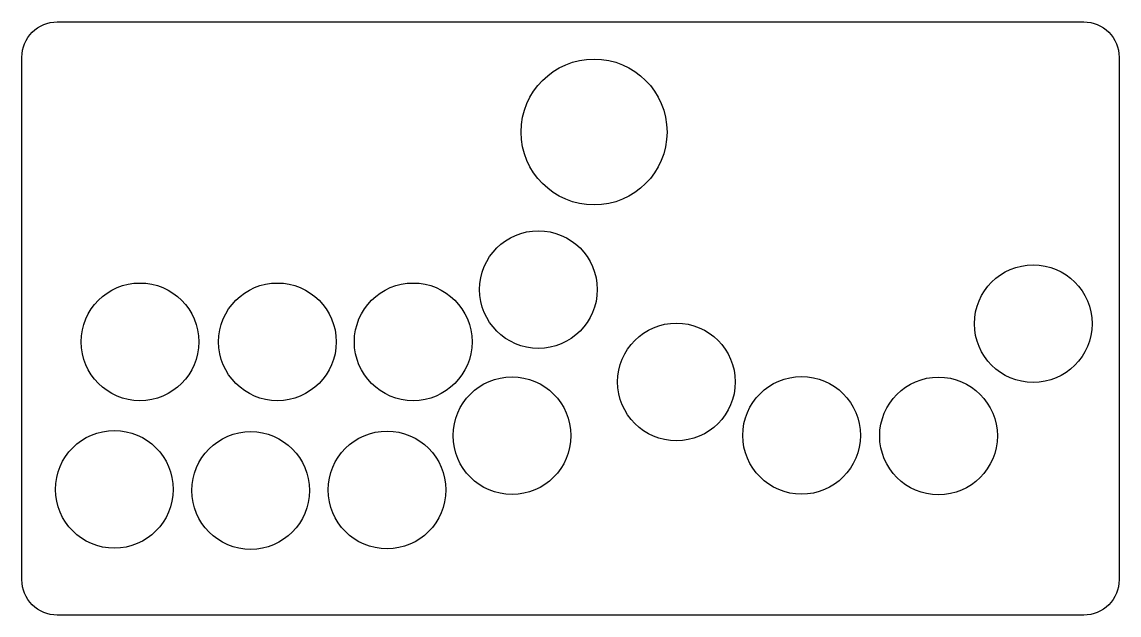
# Model space of a CAD drawing. Header units: millimetres. Extents: x -253 to -20, y 27 to 153.
import ezdxf

# ---------------------------------------------------------------- set-up
doc = ezdxf.new("R2010")
doc.units = ezdxf.units.MM
doc.layers.get('0').update_dxf_attribs({"linetype": 'CONTINUOUS'})

msp = doc.modelspace()

# ---------------------------------------------------------------- linework, layer by layer
msp.add_lwpolyline([(-245.5, 153), (-27.36, 153, -0.4142136), (-19.86, 145.5), (-19.86, 34.5, -0.4142136), (-27.36, 27), (-245.5, 27, -0.4142136), (-253, 34.5), (-253, 145.5, -0.4142136)], format="xyb", close=True)
for centre, radius in [((-131.42, 129.62), 15.5), ((-143.25, 96.15), 12.5), ((-38.1, 88.9), 12.5), ((-227.92, 85.04), 12.5), ((-198.71, 85.04), 12.5), ((-169.86, 85.04), 12.5), ((-113.92, 76.52), 12.5), ((-148.86, 65.11), 12.5), ((-87.32, 65.17), 12.5), ((-58.225, 65.05), 12.5), ((-233.36, 53.7), 12.5), ((-204.39, 53.46), 12.5), ((-175.42, 53.58), 12.5)]:
    msp.add_circle(centre, radius)

doc.saveas('drawing.dxf')
